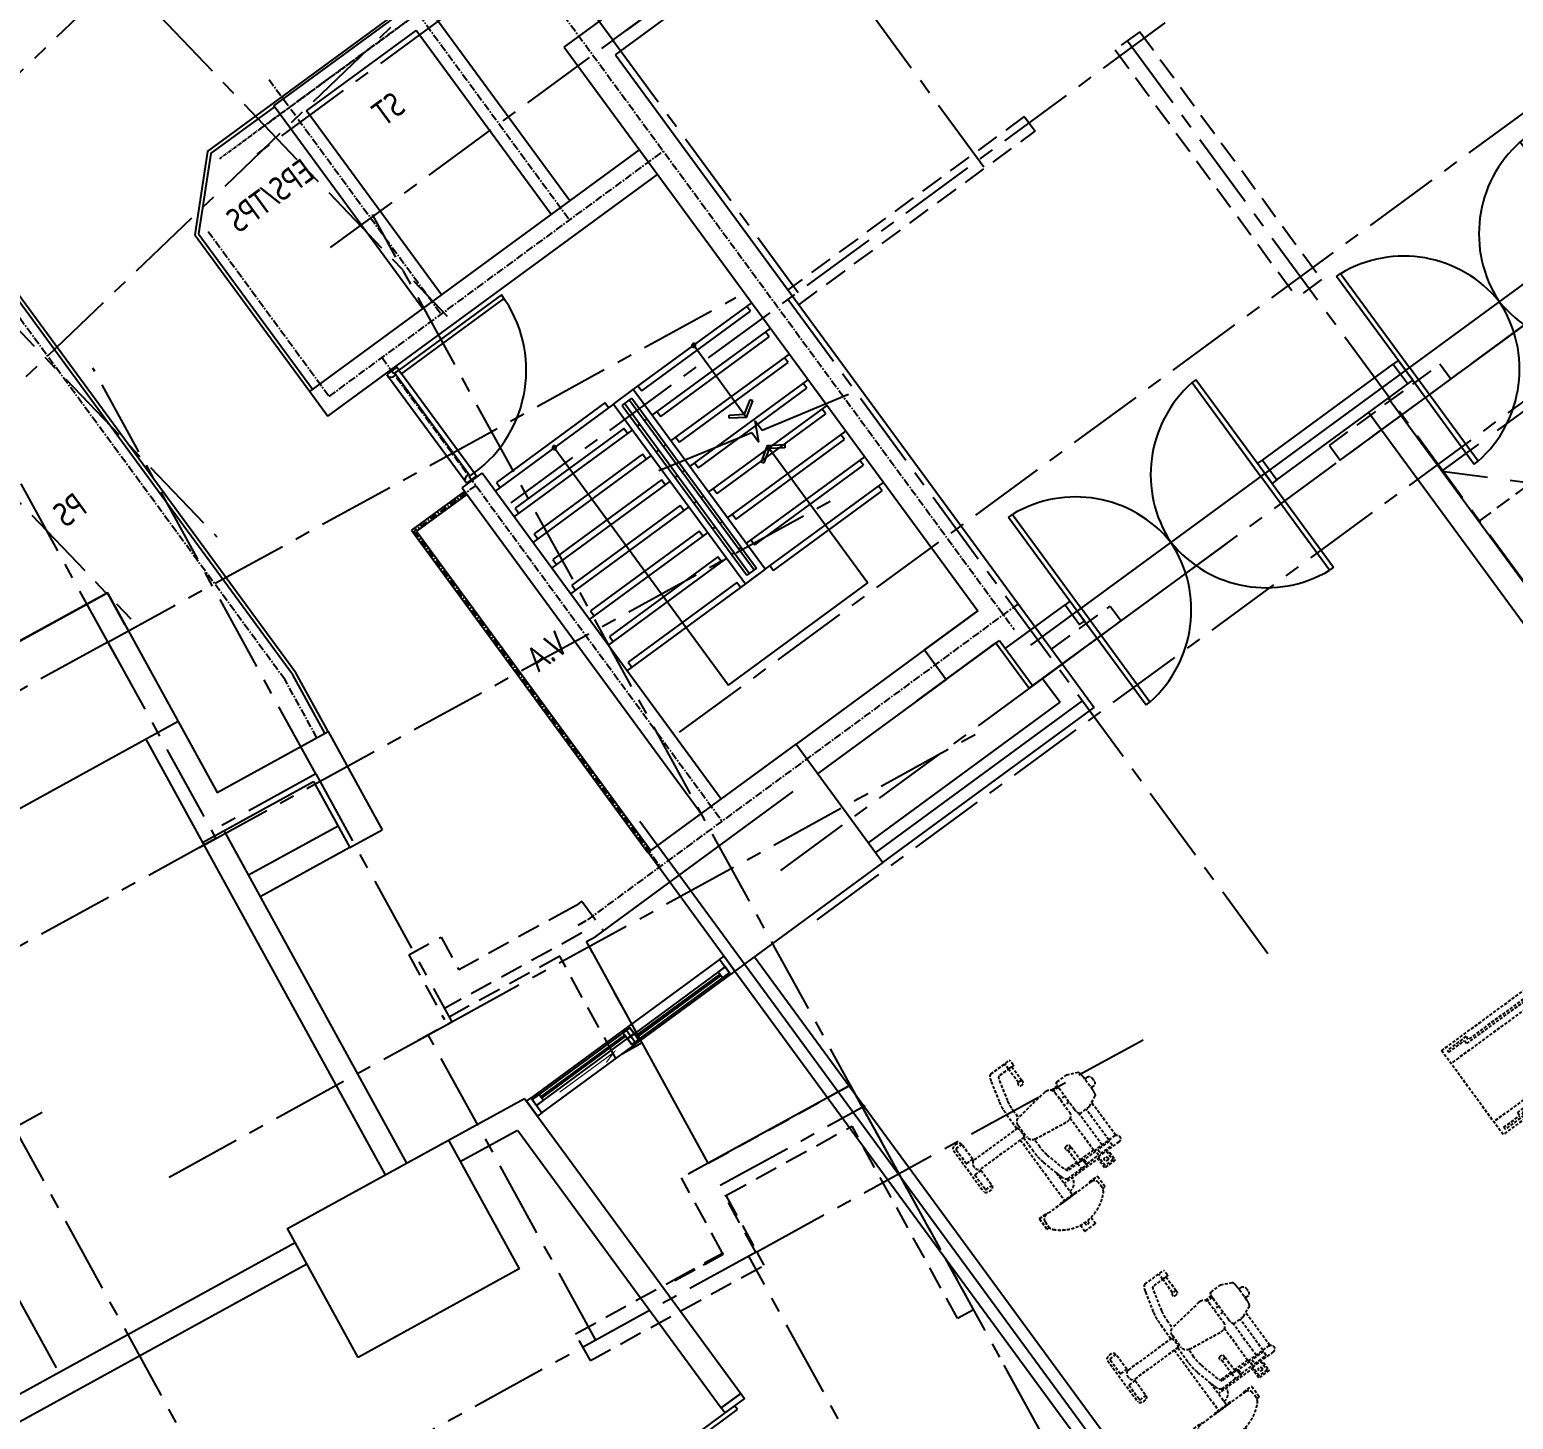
# Model space of a CAD drawing. Header units: millimetres. Extents: x 75184266 to 76346726, y -35077925 to -33679385.
# Drawn here: x 75328959 to 75341077, y -34898157 to -34886807 of the extents above; entities that cross this region are included whole.
import ezdxf
from ezdxf.enums import TextEntityAlignment as Align

# ---------------------------------------------------------------- set-up
doc = ezdxf.new("R2010")
doc.units = ezdxf.units.MM
doc.header["$LTSCALE"] = 50
doc.header["$MEASUREMENT"] = 0
for name, pattern in [('CENTER', [2, 1.25, -0.25, 0.25, -0.25]), ('HIDDEN2', [0.1875, 0.125, -0.0625]), ('XR-지하3층$0$H', [1.3, 0.8, -0.5]), ('XR-지하3층$0$HIDDEN', [0.375, 0.25, -0.125])]:
    doc.linetypes.add(name, pattern=pattern)
for name, color, linetype in [('CEN', 1, 'CENTER'), ('XR-지하3층$0$a-door', 6, 'CONTINUOUS'), ('XR-지하3층$0$b-sor-1$0$wid', 4, 'CONTINUOUS'), ('XR-지하3층$0$CON', 2, 'CONTINUOUS'), ('XR-지하3층$0$WAL', 3, 'CONTINUOUS'), ('XR-지하3층$0$가구', 27, 'XR-지하3층$0$HIDDEN')]:
    doc.layers.add(name, color=color, linetype=linetype)
doc.layers.add('건축', color=8, linetype='CONTINUOUS', plot=False)
doc.styles.add('ANU-TEXT 0', font='', dxfattribs={"width": 0.8})
doc.styles.get('ANU-TEXT 0').set_extended_font_data('Malgun Gothic')

# ---------------------------------------------------------------- blocks, each defined once
blk = doc.blocks.new('XR-지하3층$0$A$C77A365F3')
at = {"layer": 'XR-지하3층$0$a-door'}
for points in [[(0, 0), (45, 0), (45, 150), (0, 150)], [(45, 150), (1955, 150), (1955, 0), (45, 0)], [(965, 75), (1035, 75), (1035, 135), (965, 135)], [(965, 135), (1955, 135), (1955, 75), (965, 75)], [(1885, 75), (1955, 75), (1955, 135), (1885, 135)], [(1955, 0), (2000, 0), (2000, 150), (1955, 150)], [(45, 15), (115, 15), (115, 75), (45, 75)], [(45, 75), (1035, 75), (1035, 15), (45, 15)], [(115, 39), (965, 39), (965, 51), (115, 51)], [(965, 15), (1035, 15), (1035, 75), (965, 75)], [(1035, 99), (1885, 99), (1885, 111), (1035, 111)]]:
    blk.add_lwpolyline(points, close=True, dxfattribs=at)
at = {"layer": 'XR-지하3층$0$b-sor-1$0$wid', "color": 1}
blk.add_line((1000, 0), (1000, 150), dxfattribs=at)
at = {"layer": 'XR-지하3층$0$WAL', "color": 0, "const_width": 10}
blk.add_lwpolyline([(260, 100), (809, 100), (712, 130)], dxfattribs=at)
blk = doc.blocks.new('XR-지하3층$0$DOOR-2000(유리문)')
at = {"layer": 'XR-지하3층$0$a-door'}
for p, q in [((50, 0), (50, 950)), ((50, 950), (90, 950)), ((90, 950), (90, 0)), ((1950, 950), (1910, 950)), ((1910, 950), (1910, 0)), ((1950, 0), (1950, 950)), ((90, 0), (50, 0)), ((50, 0), (50, -950)), ((90, -950), (90, 0)), ((1910, 0), (1950, 0)), ((1910, -950), (1910, 0)), ((1950, 0), (1950, -950)), ((50, -950), (90, -950)), ((1950, -950), (1910, -950))]:
    blk.add_line(p, q, dxfattribs=at)
at = {"layer": 'XR-지하3층$0$a-door', "color": 6}
for points in [[(0, -100), (0, 100), (50, 100), (50, -100)], [(2000, -100), (2000, 100), (1950, 100), (1950, -100)]]:
    blk.add_lwpolyline(points, close=True, dxfattribs=at)
at = {"layer": 'XR-지하3층$0$a-door', "color": 7}
for centre, start, end in [((-2, -49), 2.7862, 84.7498), ((2002, -49), 95.2502, 177.2138), ((-2, 49), 275.2502, 357.2138), ((2002, 49), 182.7862, 264.7498)]:
    blk.add_arc(centre, 1003, start, end, dxfattribs=at)
blk = doc.blocks.new('XR-지하3층$0$A$C3C873A0E')
at = {"layer": 'XR-지하3층$0$가구', "color": 9, "ltscale": 2}
for p, q in [((-907, 110, 0), (-1195, -191, 0)), ((-952, -56, 0), (-960, -64, 0)), ((-638, -373, 0), (-960, -64, 0)), ((-301, -97, 0), (-453, -191, 0)), ((-239, -83, 0), (-104, -212, 0)), ((-1023, -130, 0), (-1032, -139, 0)), ((-701, -439, 0), (-1023, -130, 0)), ((-281, -162, 0), (-433, -255, 0)), ((-141, -251, 0), (-246, -150, 0)), ((-175, -218, 0), (-138, -180, 0)), ((-134, -250, 0), (-104, -219, 0)), ((-545, -268, 0), (-642, -369, 0)), ((-499, -312, 0), (-551, -366, 0)), ((-281, -350, 0), (-289, -343, 0)), ((-728, -413, 0), (-1151, -854, 0)), ((-802, -536, 0), (-705, -435, 0)), ((-614, -376, 0), (-697, -462, 0)), ((-308, -543, 0), (-545, -370, 0)), ((-756, -580, 0), (-704, -526, 0)), ((-700, -532, 0), (-517, -761, 0)), ((-302, -547, 0), (-299, -550, 0)), ((-239, -634, 0), (-283, -592, 0)), ((-1407, -754, 0), (-1337, -680, 0)), ((-1333, -680, 0), (-1278, -732, 0)), ((-962, -787, 0), (-875, -632, 0)), ((-897, -804, 0), (-810, -649, 0)), ((-298, -625, 0), (-434, -768, 0)), ((-406, -805, 0), (-259, -652, 0)), ((-353, -750, 0), (-387, -718, 0)), ((-312, -707, 0), (-345, -675, 0)), ((-249, -643, 0), (-286, -608, 0)), ((-209, -626, 0), (-142, -690, 0)), ((-104, -783, 0), (-141, -692, 0)), ((-1407, -757, 0), (-1392, -772, 0)), ((-1352, -729, 0), (-1385, -763, 0)), ((-1352, -729, 0), (-1385, -763, 0)), ((-962, -1043, 0), (-1292, -728, 0)), ((-962, -1043, 0), (-1292, -728, 0)), ((-1281, -738, 0), (-1278, -735, 0)), ((-942, -751, 0), (-1093, -909, 0)), ((-759, -1073, 0), (-1015, -828, 0)), ((-955, -775, 0), (-960, -770, 0)), ((-802, -940, 0), (-906, -840, 0)), ((-826, -899, 0), (-905, -823, 0)), ((-708, -796, 0), (-715, -789, 0)), ((-481, -783, 0), (-711, -1023, 0)), ((-653, -1078, 0), (-432, -847, 0)), ((-512, -766, 0), (-509, -769, 0)), ((-223, -925, 0), (-132, -830, 0)), ((-973, -850, 0), (-838, -979, 0)), ((-835, -908, 0), (-872, -946, 0)), ((-802, -947, 0), (-832, -979, 0)), ((-704, -1016, 0), (-802, -922, 0)), ((-603, -1125, 0), (-386, -898, 0)), ((-555, -1174, 0), (-326, -934, 0)), ((-362, -920, 0), (-430, -856, 0)), ((-361, -921, 0), (-268, -954, 0)), ((-194, -925, 0), (-193, -925, 0)), ((-152, -925, 0), (-152, -925, 0)), ((-130, -859, 0), (-130, -859, 0)), ((-128, -901, 0), (-128, -901, 0)), ((-1328, -1018, 0), (-1369, -1061, 0)), ((-1369, -1065, 0), (-1295, -1135, 0)), ((-983, -1160, 0), (-912, -1086, 0)), ((-973, -1033, 0), (-970, -1030, 0)), ((-967, -1030, 0), (-912, -1083, 0)), ((-823, -985, 0), (-740, -1064, 0)), ((-711, -1023, 0), (-561, -1166, 0)), ((-1251, -1092, 0), (-1292, -1135, 0)), ((-1002, -1145, 0), (-987, -1160, 0)), ((-994, -1138, 0), (-961, -1103, 0)), ((-994, -1138, 0), (-961, -1103, 0)), ((-603, -1210, 0), (-695, -1121, 0)), ((-561, -1166, 0), (-561, -1166, 0))]:
    blk.add_line(p, q, dxfattribs=at)
at = {"layer": 'XR-지하3층$0$가구', "color": 9, "ltscale": 2, "elevation": 0}
for points in [[(-950, -58), (-846, 51), (-885, 88, 0.414214), (-899, 88), (-992, -10, 0.414214), (-992, -17)], [(-1029, -141), (-1133, -249), (-1172, -212, -0.414214), (-1172, -198), (-1079, -100, -0.414214), (-1072, -100)]]:
    blk.add_lwpolyline(points, format="xyb", close=True, dxfattribs=at)
for points in [[(-151, -241), (-245, -340), (-269, -317), (-175, -218)], [(-1181, -825), (-1185, -830), (-1069, -941), (-1065, -937)], [(-811, -931), (-717, -833), (-741, -809), (-835, -908)], [(-794, -954), (-824, -986), (-832, -979), (-802, -947)], [(-795, -955), (-823, -985), (-740, -1064), (-712, -1035)], [(-695, -1121), (-756, -1186), (-814, -1131), (-752, -1066)], [(-696, -1051), (-724, -1080), (-640, -1160), (-612, -1131)]]:
    blk.add_lwpolyline(points, close=True, dxfattribs=at)
for points in [[(-308, -543), (-305, -545), (-303, -547), (-302, -547)], [(-141, -692), (-141, -692), (-141, -691), (-141, -691), (-142, -691), (-142, -691), (-142, -691), (-142, -691), (-142, -691), (-142, -690)], [(-512, -766), (-513, -766), (-515, -764), (-517, -761)], [(-132, -830), (-130, -828), (-128, -825), (-125, -823), (-123, -820), (-121, -818), (-119, -816), (-118, -813), (-116, -811), (-114, -809), (-113, -806), (-111, -804), (-110, -802), (-109, -800), (-108, -798), (-107, -796), (-106, -794), (-105, -792), (-105, -791), (-104, -789), (-104, -788), (-104, -786), (-104, -785), (-104, -784), (-104, -783)], [(-362, -920), (-362, -920), (-362, -921), (-362, -921), (-362, -921), (-362, -921), (-361, -921), (-361, -921), (-361, -921), (-361, -921)], [(-268, -954), (-267, -954), (-266, -955), (-265, -954), (-263, -954), (-262, -954), (-260, -953), (-259, -953), (-257, -952), (-255, -951), (-253, -950), (-252, -949), (-249, -948), (-247, -946), (-245, -945), (-243, -943), (-241, -941), (-239, -939), (-236, -938), (-234, -936), (-232, -933), (-229, -931), (-227, -929), (-225, -927), (-223, -925)], [(-711, -1138), (-701, -1147), (-756, -1204), (-833, -1131), (-778, -1073), (-768, -1083)]]:
    blk.add_lwpolyline(points, dxfattribs=at)
at = {"layer": 'XR-지하3층$0$가구', "color": 9, "ltscale": 2}
blk.add_circle((-759, -1131, 0), 16.1, dxfattribs=at)
for centre, radius, start, end in [((-974, -114, 0), 51.4, 73.9518, 198.5228), ((-277, -331, 0), 16.6, 61.3001, 226.4111), ((-1321, -759, 0), 42.5, 46.2373, 136.2373), ((-1321, -759, 0), 42.5, 46.2373, 136.2373), ((-1335, -681, 0), 2.42, 46.2373, 136.2373), ((-1406, -755, 0), 2.42, 136.2373, 226.2373), ((-1343, -804, 0), 58.4, 136.2373, 180.0299), ((-1343, -804, 0), 58.4, 136.2373, 180.0299), ((-1049, -804, 0), 352, 180.0299, 272.4447), ((-1049, -804, 0), 352, 180.0299, 272.4447), ((-1280, -734, 0), 2.42, 316.2373, 46.2373), ((-727, -801, 0), 16.6, 46.0635, 211.1745), ((-1015, -828, 0), 79.6, 226.2373, 316.2373), ((-1368, -1063, 0), 2.42, 136.2373, 226.2373), ((-1299, -1065, 0), 16.2, 97.9428, 354.5294), ((-969, -1032, 0), 2.42, 46.2373, 136.2373), ((-992, -1074, 0), 42.5, 316.2373, 46.2373), ((-992, -1074, 0), 42.5, 316.2373, 46.2373), ((-914, -1084, 0), 2.42, 316.2373, 46.2373), ((-1294, -1134, 0), 2.42, 226.2373, 316.2373), ((-1036, -1097, 0), 58.4, 272.4447, 316.2373), ((-1036, -1097, 0), 58.4, 272.4447, 316.2373), ((-985, -1158, 0), 2.42, 226.2373, 316.2373)]:
    blk.add_arc(centre, radius, start, end, dxfattribs=at)
blk.add_ellipse((-875, 84, 0), major_axis=(-29.8, 28.6), ratio=0.573322, start_param=2.967233, end_param=6.422091, dxfattribs=at)
at = {"layer": 'XR-지하3층$0$가구', "color": 9, "ltscale": 2, "extrusion": (0, 0, -1)}
for centre, major_axis, ratio, start_param, end_param in [((-1168, -222, 0), (-29.8, 28.6), 0.573322, 2.967233, 6.422091), ((-670, -406, 0), (31.5, 32.9), 0.169779, 0, 3.141593)]:
    blk.add_ellipse(centre, major_axis=major_axis, ratio=ratio, start_param=start_param, end_param=end_param, dxfattribs=at)
at = {"layer": 'XR-지하3층$0$가구', "color": 9, "ltscale": 2}
for points, knots in [([(-239, -83, 0), (-241, -82, 0), (-246, -78, 0), (-257, -78, 0), (-270, -81, 0), (-285, -88, 0), (-296, -94, 0), (-301, -97, 0)], [0, 0, 0, 0, 8.193391, 18.221487, 31.606996, 48.020728, 67.273176, 67.273176, 67.273176, 67.273176]), ([(-454, -191, 0), (-459, -195, 0), (-471, -203, 0), (-489, -216, 0), (-508, -232, 0), (-526, -249, 0), (-539, -262, 0), (-545, -268, 0)], [0, 0, 0, 0, 19.718035, 42.721722, 67.357894, 93.116835, 119.447062, 119.447062, 119.447062, 119.447062]), ([(-246, -150, 0), (-246, -150, 0), (-249, -149, 0), (-254, -149, 0), (-261, -151, 0), (-271, -155, 0), (-277, -159, 0), (-281, -162, 0)], [0, 0, 0, 0, 2.767933, 7.643302, 15.191063, 25.557577, 38.566074, 38.566074, 38.566074, 38.566074]), ([(-104, -212, 0), (-104, -212, 0), (-104, -213, 0), (-103, -214, 0), (-103, -215, 0), (-103, -216, 0), (-103, -217, 0), (-103, -217, 0), (-103, -218, 0), (-103, -218, 0)], [0, 0, 0, 0, 0.9469, 1.896669, 2.851271, 3.811885, 4.778749, 5.75115, 6.076704, 6.076704, 6.076704, 6.076704]), ([(-614, -376, 0), (-612, -374, 0), (-607, -370, 0), (-599, -365, 0), (-590, -361, 0), (-581, -360, 0), (-571, -360, 0), (-562, -361, 0), (-553, -365, 0), (-547, -368, 0), (-545, -370, 0)], [0, 0, 0, 0, 9.529328, 19.056291, 28.578896, 38.095706, 47.60602, 57.109969, 66.608498, 76.10325, 76.10325, 76.10325, 76.10325]), ([(-433, -255, 0), (-437, -258, 0), (-446, -264, 0), (-459, -274, 0), (-472, -285, 0), (-486, -298, 0), (-495, -307, 0), (-499, -312, 0)], [0, 0, 0, 0, 14.744597, 31.282246, 49.204837, 68.069965, 87.412369, 87.412369, 87.412369, 87.412369]), ([(-245, -340, 0), (-246, -341, 0), (-248, -343, 0), (-251, -345, 0), (-254, -347, 0), (-256, -349, 0), (-257, -351, 0), (-259, -352, 0), (-261, -353, 0), (-262, -353, 0), (-264, -354, 0), (-266, -355, 0), (-268, -355, 0), (-271, -355, 0), (-273, -355, 0), (-276, -354, 0), (-279, -352, 0), (-280, -351, 0), (-281, -350, 0)], [0.398989, 0.398989, 0.398989, 0.398989, 0.552139, 0.707577, 0.830614, 0.929621, 1.012309, 1.085322, 1.153694, 1.220383, 1.290499, 1.371078, 1.458063, 1.549224, 1.65033, 1.764112, 1.874486, 1.993557, 1.993557, 1.993557, 1.993557]), ([(-135, -251, 0), (-135, -251, 0), (-136, -252, 0), (-137, -252, 0), (-138, -252, 0), (-138, -252, 0), (-139, -252, 0), (-140, -251, 0), (-141, -251, 0), (-141, -251, 0)], [0, 0, 0, 0, 0.325556, 1.297587, 2.263745, 3.223629, 4.177795, 5.127705, 6.075514, 6.075514, 6.075514, 6.075514]), ([(-700, -532, 0), (-702, -529, 0), (-706, -524, 0), (-709, -515, 0), (-711, -506, 0), (-712, -497, 0), (-710, -487, 0), (-707, -478, 0), (-703, -470, 0), (-699, -465, 0), (-697, -462, 0)], [0, 0, 0, 0, 9.494597, 18.993149, 28.497202, 38.007653, 47.524579, 57.04723, 66.574127, 76.10325, 76.10325, 76.10325, 76.10325]), ([(-875, -631, 0), (-871, -625, 0), (-864, -613, 0), (-851, -594, 0), (-836, -575, 0), (-819, -556, 0), (-808, -543, 0), (-802, -536, 0)], [0, 0, 0, 0, 19.718035, 42.721722, 67.357894, 93.116835, 119.447062, 119.447062, 119.447062, 119.447062]), ([(-810, -649, 0), (-807, -645, 0), (-802, -636, 0), (-792, -622, 0), (-781, -608, 0), (-769, -594, 0), (-761, -585, 0), (-756, -580, 0)], [0, 0, 0, 0, 14.744597, 31.282246, 49.204837, 68.069965, 87.412369, 87.412369, 87.412369, 87.412369]), ([(-299, -550, 0), (-297, -553, 0), (-293, -557, 0), (-288, -565, 0), (-285, -574, 0), (-283, -583, 0), (-283, -592, 0), (-284, -601, 0), (-287, -610, 0), (-292, -618, 0), (-296, -623, 0), (-298, -625, 0)], [0, 0, 0, 0, 9.218006, 18.438315, 27.66273, 36.892567, 46.128486, 55.370423, 64.617601, 73.868617, 83.121616, 83.121616, 83.121616, 83.121616]), ([(-259, -652, 0), (-256, -650, 0), (-252, -645, 0), (-245, -639, 0), (-238, -634, 0), (-231, -629, 0), (-225, -626, 0), (-220, -624, 0), (-216, -623, 0), (-212, -624, 0), (-210, -625, 0), (-209, -626, 0)], [0, 0, 0, 0, 9.772861, 19.245335, 28.145674, 36.267921, 43.156639, 48.34337, 52.479868, 56.132108, 59.523044, 59.523044, 59.523044, 59.523044]), ([(-973, -850, 0), (-975, -848, 0), (-978, -843, 0), (-979, -832, 0), (-977, -819, 0), (-971, -803, 0), (-965, -793, 0), (-962, -787, 0)], [0, 0, 0, 0, 8.193391, 18.221487, 31.606996, 48.020728, 67.273176, 67.273176, 67.273176, 67.273176]), ([(-906, -840, 0), (-907, -840, 0), (-908, -837, 0), (-908, -832, 0), (-906, -825, 0), (-902, -815, 0), (-899, -808, 0), (-897, -804, 0)], [0, 0, 0, 0, 2.767933, 7.643302, 15.191063, 25.557577, 38.566074, 38.566074, 38.566074, 38.566074]), ([(-717, -832, 0), (-716, -831, 0), (-714, -829, 0), (-712, -826, 0), (-710, -824, 0), (-708, -822, 0), (-707, -820, 0), (-706, -818, 0), (-705, -817, 0), (-704, -815, 0), (-703, -813, 0), (-703, -811, 0), (-703, -809, 0), (-703, -806, 0), (-703, -804, 0), (-704, -801, 0), (-706, -798, 0), (-707, -797, 0), (-708, -796, 0)], [0.398989, 0.398989, 0.398989, 0.398989, 0.552139, 0.707577, 0.830614, 0.929621, 1.012309, 1.085322, 1.153694, 1.220383, 1.290499, 1.371078, 1.458063, 1.549224, 1.65033, 1.764112, 1.874486, 1.993557, 1.993557, 1.993557, 1.993557]), ([(-434, -768, 0), (-436, -770, 0), (-441, -774, 0), (-449, -779, 0), (-458, -782, 0), (-467, -784, 0), (-476, -784, 0), (-485, -783, 0), (-494, -780, 0), (-502, -776, 0), (-507, -771, 0), (-509, -769, 0)], [0, 0, 0, 0, 9.253434, 18.504581, 27.751644, 36.993304, 46.228888, 55.458446, 64.682742, 73.903178, 83.121616, 83.121616, 83.121616, 83.121616]), ([(-430, -856, 0), (-430, -855, 0), (-432, -853, 0), (-433, -849, 0), (-432, -845, 0), (-430, -840, 0), (-427, -834, 0), (-423, -827, 0), (-418, -820, 0), (-412, -813, 0), (-408, -808, 0), (-406, -805, 0)], [0, 0, 0, 0, 3.401846, 7.069581, 11.223672, 16.436156, 23.350116, 31.462014, 40.341654, 49.784841, 59.522696, 59.522696, 59.522696, 59.522696]), ([(-802, -947, 0), (-801, -947, 0), (-801, -946, 0), (-800, -945, 0), (-800, -944, 0), (-800, -943, 0), (-801, -942, 0), (-801, -941, 0), (-802, -941, 0), (-802, -940, 0)], [0, 0, 0, 0, 1.933905, 2.905936, 3.872094, 4.831978, 5.786144, 6.736054, 7.683863, 7.683863, 7.683863, 7.683863]), ([(-194, -925, 0), (-194, -924, 0), (-196, -923, 0), (-198, -920, 0), (-200, -916, 0), (-202, -912, 0), (-202, -908, 0), (-203, -906, 0), (-204, -905, 0)], [0, 0, 0, 0, 2.946566, 7.255184, 11.627139, 16.065209, 20.566612, 23.123657, 23.123657, 23.123657, 23.123657]), ([(-152, -925, 0), (-153, -926, 0), (-155, -928, 0), (-159, -930, 0), (-163, -932, 0), (-167, -933, 0), (-171, -933, 0), (-176, -933, 0), (-180, -933, 0), (-184, -932, 0), (-188, -930, 0), (-191, -928, 0), (-193, -926, 0), (-193, -925, 0)], [0, 0, 0, 0, 4.2308, 8.656932, 13.059515, 17.420863, 21.731748, 26.007066, 30.25929, 34.491036, 38.703622, 42.915471, 45.856479, 45.856479, 45.856479, 45.856479]), ([(-128, -901, 0), (-130, -902, 0), (-133, -906, 0), (-137, -911, 0), (-142, -916, 0), (-147, -920, 0), (-150, -923, 0), (-152, -925, 0)], [0, 0, 0, 0, 6.53826, 13.377788, 20.258603, 27.098282, 33.651735, 33.651735, 33.651735, 33.651735]), ([(-151, -850, 0), (-150, -850, 0), (-148, -851, 0), (-144, -851, 0), (-140, -853, 0), (-136, -854, 0), (-133, -857, 0), (-131, -858, 0), (-130, -859, 0)], [0, 0, 0, 0, 2.605796, 7.118541, 11.568116, 15.951942, 20.272688, 23.116637, 23.116637, 23.116637, 23.116637]), ([(-130, -859, 0), (-129, -860, 0), (-127, -861, 0), (-125, -864, 0), (-123, -868, 0), (-122, -872, 0), (-121, -876, 0), (-121, -881, 0), (-121, -885, 0), (-122, -889, 0), (-124, -893, 0), (-126, -897, 0), (-128, -900, 0), (-128, -901, 0)], [0, 0, 0, 0, 2.938442, 7.148393, 11.358238, 15.586444, 19.835915, 24.110362, 28.421519, 32.781627, 37.182397, 41.607233, 45.854382, 45.854382, 45.854382, 45.854382]), ([(-838, -979, 0), (-838, -979, 0), (-838, -979, 0), (-837, -980, 0), (-836, -980, 0), (-835, -980, 0), (-834, -980, 0), (-833, -980, 0), (-832, -979, 0), (-832, -979, 0)], [0, 0, 0, 0, 0.9469, 1.896669, 2.851271, 3.811885, 4.778749, 5.75115, 7.696901, 7.696901, 7.696901, 7.696901]), ([(-561, -1166, 0), (-560, -1167, 0), (-558, -1169, 0), (-556, -1172, 0), (-554, -1176, 0), (-553, -1180, 0), (-552, -1184, 0), (-552, -1189, 0), (-553, -1193, 0), (-554, -1197, 0), (-555, -1201, 0), (-558, -1205, 0), (-560, -1208, 0), (-564, -1211, 0), (-567, -1214, 0), (-571, -1216, 0), (-575, -1217, 0), (-580, -1218, 0), (-584, -1218, 0), (-588, -1217, 0), (-592, -1216, 0), (-596, -1214, 0), (-600, -1212, 0), (-602, -1210, 0), (-603, -1210, 0)], [0, 0, 0, 0, 3.961271, 8.141713, 12.337526, 16.565868, 20.833626, 25.160403, 29.53252, 33.920833, 38.285146, 42.622364, 46.946904, 51.271573, 55.608426, 59.972087, 64.359159, 68.730149, 73.055747, 77.3226, 81.550367, 85.746394, 89.92788, 93.909171, 93.909171, 93.909171, 93.909171])]:
    blk.add_open_spline(points, degree=3, knots=knots, dxfattribs=at)
for points in [[(-875, -632, 0), (-875, -631, 0), (-875, -631, 0), (-875, -631, 0)], [(-193, -925, 0), (-193, -925, 0), (-193, -925, 0), (-193, -925, 0)]]:
    blk.add_open_spline(points, degree=3, dxfattribs=at)
blk = doc.blocks.new('XR-지하3층$0$A$C011C61B5')
at = {"layer": 'XR-지하3층$0$가구', "color": 9, "ltscale": 2}
for p, q in [((70, 850, 0), (70, 520, 0)), ((150, 850, 0), (150, 0, 0)), ((525, 720, 0), (525, 850, 0)), ((600, 850, 0), (600, 0, 0)), ((0, 820, 0), (500, 820, 0)), ((350, 820, 0), (350, 30, 0)), ((350, 750, 0), (410, 750, 0)), ((500, 720, 0), (500, 820, 0)), ((410, 720, 0), (410, 130, 0)), ((500, 720, 0), (500, 130, 0)), ((525, 720, 0), (525, 130, 0)), ((50, 520, 0), (150, 520, 0)), ((100, 520, 0), (100, 330, 0)), ((50, 330, 0), (150, 330, 0)), ((500, 130, 0), (500, 30, 0)), ((525, 130, 0), (525, 0, 0)), ((0, 30, 0), (500, 30, 0))]:
    blk.add_line(p, q, dxfattribs=at)
at = {"layer": 'XR-지하3층$0$가구', "color": 9, "ltscale": 2, "elevation": 0}
for points in [[(1800, 850), (0, 850), (0, 750), (50, 750), (50, 520), (0, 520), (0, 330), (50, 330), (50, 100), (0, 100), (0, 0), (1800, 0)], [(233, 700), (233, 669), (205, 669), (205, 700)], [(233, 646), (233, 615), (205, 615), (205, 646)], [(284, 700), (284, 669), (255, 669), (255, 700)], [(284, 646), (284, 615), (255, 615), (255, 646)], [(233, 562), (233, 593), (205, 593), (205, 562)], [(233, 508), (233, 539), (205, 539), (205, 508)], [(233, 455), (233, 486), (205, 486), (205, 455)], [(284, 562), (284, 593), (255, 593), (255, 562)], [(284, 508), (284, 539), (255, 539), (255, 508)], [(284, 455), (284, 486), (255, 486), (255, 455)], [(284, 132), (205, 132), (205, 385), (284, 385)], [(264, 152), (225, 152), (225, 365), (264, 365)]]:
    blk.add_lwpolyline(points, close=True, dxfattribs=at)
for points in [[(50, 750), (410, 750), (410, 720), (1800, 720)], [(600, 795), (1570, 795), (1570, 825), (1760, 825), (1760, 805), (1600, 805), (1600, 775), (600, 775)], [(50, 100), (410, 100), (410, 130), (1800, 130)], [(600, 55), (1570, 55), (1570, 25), (1760, 25), (1760, 45), (1600, 45), (1600, 75), (600, 75)]]:
    blk.add_lwpolyline(points, dxfattribs=at)
blk = doc.blocks.new('XR-지하3층$0$A$C5E3F3FAC')
at = {"layer": 'XR-지하3층$0$a-door'}
for p, q in [((90, 950), (50, 950)), ((50, 950), (50, 0)), ((90, 0), (90, 950)), ((1910, 950), (1950, 950)), ((1910, 0), (1910, 950)), ((1950, 950), (1950, 0)), ((50, 0), (90, 0)), ((1950, 0), (1910, 0))]:
    blk.add_line(p, q, dxfattribs=at)
at = {"layer": 'XR-지하3층$0$a-door', "color": 6}
for points in [[(0, 850), (0, 1050), (50, 1050), (50, 850)], [(2000, 850), (2000, 1050), (1950, 1050), (1950, 850)]]:
    blk.add_lwpolyline(points, close=True, dxfattribs=at)
at = {"layer": 'XR-지하3층$0$a-door', "color": 7}
for centre, start, end in [((-2, 999), 275.2502, 357.2138), ((2002, 999), 182.7862, 264.7498)]:
    blk.add_arc(centre, 1003, start, end, dxfattribs=at)
blk = doc.blocks.new('XR-지하3층$0$기둥 0620')
at = {"layer": 'XR-지하3층$0$CON', "ltscale": 0.5}
blk.add_lwpolyline([(-600, 0), (600, 0), (600, 1500), (-600, 1500)], close=True, dxfattribs=at)

msp = doc.modelspace()

# ---------------------------------------------------------------- linework, layer by layer
at = {"layer": 'CEN', "ltscale": 10}
for p, q in [((75334746.2, -34884939.3, 0), (75330806.7, -34887829.5, 0)), ((75335142.6, -34885851.6, 0), (75331380.5, -34888611.6, 0)), ((75333723.5, -34886892.7, 0), (75335199, -34885810.2, 0)), ((75333723.5, -34886892.7, 0), (75335234.9, -34888952.7, 0)), ((75335154.3, -34889011.9, 0), (75339072.7, -34894353.1, 0)), ((75329598.6, -34891809.6, 0), (75327358.9, -34893039.2, 0)), ((75329598.6, -34891809.6, 0), (75330479.3, -34893413.8, 0)), ((75331295.9, -34892885.7, 0), (75330445.6, -34893352.5, 0)), ((75331295.9, -34892885.7, 0), (75332407.5, -34894910.6, 0)), ((75330097.7, -34896178.6, 0), (75332407.5, -34894910.6, 0)), ((75329061.5, -34895652.3, 0), (75323114.3, -34898917.1, 0)), ((75335922.9, -34898810.2, 0), (75334832.9, -34896824.7, 0))]:
    msp.add_line(p, q, dxfattribs=at)
at = {"layer": 'CEN'}
for p, q in [((75332729, -34885883.6, 0), (75337000.9, -34891706.5, 0)), ((75331405.7, -34889802.4, 0), (75334135, -34887800.1, 0)), ((75331045.2, -34892117.3, 0), (75328529.3, -34888687.9, 0)), ((75331837.1, -34889485.9, 0), (75334614.3, -34893271.4, 0)), ((75332603.1, -34890530, 0), (75332099.2, -34890899.7, 0)), ((75332099.2, -34890899.7, 0), (75334110.3, -34893641.1, 0)), ((75337033.1, -34891496.8, 0), (75333502.4, -34894087.1, 0)), ((75331304.7, -34892590, 0), (75331045.2, -34892117.3, 0))]:
    msp.add_line(p, q, dxfattribs=at)
at = {"layer": 'CEN', "ltscale": 10, "elevation": 0}
for points in [[(75317567.8, -34873694.2), (75332368.2, -34889146.8)], [(75333723.5, -34886892.7), (75330307.8, -34882236.8)], [(75327014.3, -34888942.2), (75331347, -34884792.4)], [(75332891.8, -34890671.7), (75340298.4, -34885238)], [(75335199, -34885810.2), (75336757.7, -34887934.7)], [(75328388.5, -34890160.1), (75332612.8, -34886114)], [(75337925.7, -34886898), (75341882.6, -34892291.6)], [(75334267.1, -34892546.3), (75341673.7, -34887112.6)], [(75335095.2, -34893675.1), (75342735.5, -34888069.9)], [(75327871.6, -34888218.1), (75330486.9, -34890948.6)], [(75342056.6, -34907074.3), (75331759.9, -34888317.7)], [(75335391, -34894078.3), (75342910.4, -34888561.8)], [(75329598.6, -34891809.6), (75334726.2, -34888994.8)], [(75331295.9, -34892885.7), (75329476.4, -34889571.2)], [(75328284.7, -34890051.7), (75329786.4, -34891619.6)], [(75329670.8, -34891941.1), (75328626.1, -34890038)], [(75330347.8, -34893486), (75335606.9, -34890599)], [(75326364.5, -34891279.6), (75330520.3, -34898849.9)], [(75332407.5, -34894910.6), (75336684.8, -34892562.6)], [(75330479.3, -34893413.8), (75327954.8, -34894799.7)], [(75333583.7, -34897510.4), (75332214.7, -34895016.5)], [(75334898.6, -34896788.6), (75338053.9, -34895056.5)], [(75334600.3, -34896245.1), (75335783.7, -34895595.4)], [(75334898.6, -34896788.6), (75331467.9, -34898671.9)]]:
    msp.add_lwpolyline(points, dxfattribs=at)
at = {"layer": 'CEN', "color": 1, "ltscale": 0.5, "elevation": 0}
msp.add_lwpolyline([(75334274.5, -34885099.4), (75330508.5, -34887862.2)], dxfattribs=at)
at = {"layer": 'CEN', "elevation": 0}
for points in [[(75330839.7, -34887619.3), (75334274.5, -34885099.4)], [(75331963, -34886445.5), (75333369, -34888362)], [(75330914.8, -34887214.5), (75332320.8, -34889131)], [(75330417.4, -34888455.3), (75331405.7, -34889802.4)]]:
    msp.add_lwpolyline(points, dxfattribs=at)
at = {"layer": '건축', "linetype": 'XR-지하3층$0$HIDDEN', "ltscale": 30}
for q in [(75353398.2, -34880953.7), (75362446.4, -34893295.3)]:
    msp.add_line((75340494.1, -34890414.3, 0), q, dxfattribs=at)
at = {"layer": '건축', "linetype": 'XR-지하3층$0$HIDDEN', "ltscale": 10}
msp.add_line((75340794.3, -34890823.6, 0), (75353698.9, -34881363.6, 0), dxfattribs=at)
at = {"layer": '건축', "ltscale": 100}
for p, q in [((75337135.3, -34891834.9, 0), (75350925.3, -34881724.7, 0)), ((75335869.7, -34893528.5, 0), (75337558.7, -34892289.4, 0))]:
    msp.add_line(p, q, dxfattribs=at)
at = {"layer": '건축'}
for p, q in [((75330411.4, -34887803.3, 0), (75332386.1, -34886354.5, 0)), ((75330954.7, -34887429.5, 0), (75332398, -34886370.6, 0)), ((75333371.7, -34888205, 0), (75332268.5, -34886701.3, 0)), ((75331220.3, -34887470.3, 0), (75332115.3, -34886813.7, 0)), ((75333218.5, -34888317.4, 0), (75332115.3, -34886813.7, 0)), ((75333324.9, -34886949.5, 0), (75336702.5, -34891553.4, 0)), ((75333744.3, -34887013.9, 0), (75337394, -34891988.7, 0)), ((75330439.1, -34887820.1, 0), (75330960.6, -34887437.5, 0)), ((75332170.3, -34889086.4, 0), (75330954.7, -34887429.5, 0)), ((75332323.5, -34888974, 0), (75331220.3, -34887470.3, 0)), ((75330411.4, -34887803.3, 0), (75330307, -34888482.3, 0)), ((75330439.1, -34887820.1, 0), (75330338.6, -34888474.6, 0)), ((75331247.1, -34889763.7, 0), (75333940.1, -34887788, 0)), ((75331395, -34889965.3, 0), (75334088, -34887989.6, 0)), ((75330307, -34888482.3, 0), (75331247.1, -34889763.7, 0)), ((75330338.6, -34888474.6, 0), (75331271.3, -34889745.9, 0)), ((75331108.6, -34892076.9, 0), (75328586.8, -34888639.5, 0)), ((75331133.9, -34892060.7, 0), (75328609.8, -34888620.2, 0)), ((75333889.4, -34889747.6, 0), (75334857, -34889037.7, 0)), ((75333959.3, -34889758.3, 0), (75334846.2, -34889107.6, 0)), ((75334846.2, -34889107.6, 0), (75334816.6, -34889067.3, 0)), ((75334043.2, -34889957.2, 0), (75335010.8, -34889247.4, 0)), ((75335000, -34889317.3, 0), (75334970.4, -34889277, 0)), ((75334113.1, -34889967.9, 0), (75335000, -34889317.3, 0)), ((75334383.3, -34889385.3, 0), (75334815.1, -34889973.8, 0)), ((75334197, -34890166.8, 0), (75335164.6, -34889457, 0)), ((75334266.9, -34890177.6, 0), (75335153.8, -34889526.9, 0)), ((75335153.8, -34889526.9, 0), (75335124.2, -34889486.6, 0)), ((75332512.5, -34890491.1, 0), (75331891.4, -34889644.5, 0)), ((75332547.4, -34890440.6, 0), (75331950, -34889626.3, 0)), ((75331975, -34889589.4, 0), (75331995.7, -34889617.6, 0)), ((75332590.2, -34890427.9, 0), (75331995.7, -34889617.6, 0)), ((75331247.1, -34889763.7, 0), (75331395, -34889965.3, 0)), ((75333728.2, -34889865.9, 0), (75333889.4, -34889747.6, 0)), ((75334966, -34891215, 0), (75333889.4, -34889747.6, 0)), ((75333929.7, -34889718, 0), (75333959.3, -34889758.3, 0)), ((75334350.8, -34890376.5, 0), (75335318.3, -34889666.6, 0)), ((75334420.7, -34890387.2, 0), (75335307.6, -34889736.5, 0)), ((75335307.6, -34889736.5, 0), (75335278, -34889696.2, 0)), ((75333728.2, -34889865.9, 0), (75332760.6, -34890575.7, 0)), ((75333658.3, -34889855.1, 0), (75332771.3, -34890505.8, 0)), ((75333687.8, -34889895.4, 0), (75333658.3, -34889855.1, 0)), ((75333728.2, -34889865.9, 0), (75334804.7, -34891333.3, 0)), ((75333798, -34889876.6, 0), (75333878.7, -34889817.5, 0)), ((75333798, -34889876.6, 0), (75334815.5, -34891263.4, 0)), ((75334835.6, -34891248.6, 0), (75333818.2, -34889861.8, 0)), ((75333858.5, -34889832.2, 0), (75334875.9, -34891219.1, 0)), ((75333878.7, -34889817.5, 0), (75334896.1, -34891204.3, 0)), ((75334504.6, -34890586.1, 0), (75335472.1, -34889876.3, 0)), ((75334840.2, -34889831.9, 0), (75334795.8, -34889947.6, 0)), ((75334815.1, -34889973.8, 0), (75334864.8, -34889839.1, 0)), ((75334864.8, -34889839.1, 0), (75334840.2, -34889831.9, 0)), ((75334941.5, -34890079.2, 0), (75335647.2, -34889785.2, 0)), ((75333982.7, -34890001.6, 0), (75334002.9, -34889986.8, 0)), ((75334083.5, -34889927.6, 0), (75334113.1, -34889967.9, 0)), ((75334574.5, -34890596.8, 0), (75335461.4, -34889946.2, 0)), ((75334671.6, -34889980.8, 0), (75334672.1, -34889955.2, 0)), ((75334815.1, -34889973.8, 0), (75334671.6, -34889980.8, 0)), ((75334672.1, -34889955.2, 0), (75334795.8, -34889947.6, 0)), ((75334913.9, -34890175.6, 0), (75334884.8, -34890001.9, 0)), ((75334884.8, -34890001.9, 0), (75334941.5, -34890079.2, 0)), ((75335461.4, -34889946.2, 0), (75335431.8, -34889905.9, 0)), ((75333882, -34890075.5, 0), (75332914.4, -34890785.3, 0)), ((75333812.1, -34890064.8, 0), (75332925.1, -34890715.4, 0)), ((75333841.6, -34890105.1, 0), (75333812.1, -34890064.8, 0)), ((75333942.4, -34890031.1, 0), (75333922.3, -34890045.9, 0)), ((75334096.8, -34890407.9, 0), (75334857.2, -34890098.3, 0)), ((75334658.4, -34890795.7, 0), (75335625.9, -34890085.9, 0)), ((75334857.2, -34890098.3, 0), (75334913.9, -34890175.6, 0)), ((75335615.2, -34890155.8, 0), (75335585.6, -34890115.5, 0)), ((75333244.4, -34890220.8, 0), (75334667, -34892159.9, 0)), ((75334096.2, -34890240.8, 0), (75334076.1, -34890255.6, 0)), ((75334136.5, -34890211.2, 0), (75334156.7, -34890196.4, 0)), ((75334237.3, -34890137.3, 0), (75334266.9, -34890177.6, 0)), ((75334728.3, -34890806.5, 0), (75335615.2, -34890155.8, 0)), ((75334983.1, -34890202.9, 0), (75334933.4, -34890337.7, 0)), ((75334958, -34890344.8, 0), (75335002.4, -34890229.2, 0)), ((75334983.1, -34890202.9, 0), (75335126.6, -34890196, 0)), ((75334983.1, -34890202.9, 0), (75335805.9, -34891324.4, 0)), ((75335126, -34890221.5, 0), (75335002.4, -34890229.2, 0)), ((75335126.6, -34890196, 0), (75335126, -34890221.5, 0)), ((75334035.7, -34890285.1, 0), (75333068.2, -34890995, 0)), ((75333965.9, -34890274.4, 0), (75333078.9, -34890925.1, 0)), ((75333995.4, -34890314.7, 0), (75333965.9, -34890274.4, 0)), ((75334391.1, -34890346.9, 0), (75334420.7, -34890387.2, 0)), ((75334812.2, -34891005.4, 0), (75335779.7, -34890295.6, 0)), ((75334882.1, -34891016.1, 0), (75335769, -34890365.4, 0)), ((75334933.4, -34890337.7, 0), (75334958, -34890344.8, 0)), ((75335769, -34890365.4, 0), (75335739.4, -34890325.1, 0)), ((75332492.9, -34890548.9, 0), (75332654.1, -34890430.6, 0)), ((75334606.2, -34893091.3, 0), (75332654.1, -34890430.6, 0)), ((75334606.2, -34893091.3, 0), (75332654.1, -34890430.6, 0)), ((75334189.5, -34890494.8, 0), (75333222, -34891204.6, 0)), ((75334119.7, -34890484, 0), (75333232.7, -34891134.7, 0)), ((75334149.2, -34890524.4, 0), (75334119.7, -34890484, 0)), ((75334250, -34890450.4, 0), (75334229.9, -34890465.2, 0)), ((75334290.3, -34890420.8, 0), (75334310.5, -34890406, 0)), ((75332513.6, -34890577.1, 0), (75332078.2, -34890896.5, 0)), ((75332531.3, -34890601.3, 0), (75332120.1, -34890903, 0)), ((75332492.9, -34890548.9, 0), (75334444.9, -34893209.6, 0)), ((75332771.3, -34890505.8, 0), (75332800.9, -34890546.1, 0)), ((75334444.1, -34890630.5, 0), (75334464.3, -34890615.7, 0)), ((75334544.9, -34890556.5, 0), (75334574.5, -34890596.8, 0)), ((75334966, -34891215, 0), (75335933.5, -34890505.2, 0)), ((75335035.9, -34891225.8, 0), (75335922.8, -34890575.1, 0)), ((75335922.8, -34890575.1, 0), (75335893.2, -34890534.8, 0)), ((75332925.1, -34890715.4, 0), (75332954.7, -34890755.8, 0)), ((75334343.3, -34890704.4, 0), (75333375.8, -34891414.2, 0)), ((75334273.4, -34890693.7, 0), (75333386.5, -34891344.3, 0)), ((75334303, -34890734, 0), (75334273.4, -34890693.7, 0)), ((75334403.8, -34890660, 0), (75334383.7, -34890674.8, 0)), ((75334597.9, -34890840.1, 0), (75334618.1, -34890825.3, 0)), ((75334698.7, -34890766.2, 0), (75334728.3, -34890806.5, 0)), ((75332078.2, -34890896.5, 0), (75334009.5, -34893529, 0)), ((75332120.1, -34890903, 0), (75334033.7, -34893511.3, 0)), ((75333078.9, -34890925.1, 0), (75333108.5, -34890965.4, 0)), ((75334497.1, -34890914, 0), (75333529.6, -34891623.9, 0)), ((75334427.2, -34890903.3, 0), (75333540.3, -34891554, 0)), ((75334456.8, -34890943.6, 0), (75334427.2, -34890903.3, 0)), ((75334557.6, -34890869.7, 0), (75334537.5, -34890884.5, 0)), ((75334852.5, -34890975.8, 0), (75334882.1, -34891016.1, 0)), ((75334711.4, -34891079.3, 0), (75334691.2, -34891094.1, 0)), ((75334751.7, -34891049.7, 0), (75334771.9, -34891035, 0)), ((75333232.7, -34891134.7, 0), (75333262.3, -34891175, 0)), ((75334650.9, -34891123.7, 0), (75333683.4, -34891833.5, 0)), ((75334581, -34891112.9, 0), (75333694.1, -34891763.6, 0)), ((75334610.6, -34891153.3, 0), (75334581, -34891112.9, 0)), ((75334966, -34891215, 0), (75334804.7, -34891333.3, 0)), ((75334896.1, -34891204.3, 0), (75334815.5, -34891263.4, 0)), ((75335006.3, -34891185.4, 0), (75335035.9, -34891225.8, 0)), ((75333386.5, -34891344.3, 0), (75333416.1, -34891384.7, 0)), ((75334804.7, -34891333.3, 0), (75333837.2, -34892043.1, 0)), ((75334734.8, -34891322.6, 0), (75333847.9, -34891973.3, 0)), ((75334667, -34892159.9, 0), (75335805.9, -34891324.4, 0)), ((75334764.4, -34891362.9, 0), (75334734.8, -34891322.6, 0)), ((75334925.7, -34891244.6, 0), (75334845, -34891303.7, 0)), ((75329594.4, -34891407, 0), (75326020.7, -34893368.8, 0)), ((75333540.3, -34891554, 0), (75333569.9, -34891594.3, 0)), ((75336702.5, -34891553.4, 0), (75336267.1, -34891872.8, 0)), ((75336267.1, -34891872.8, 0), (75336702.5, -34891553.4, 0)), ((75333694.1, -34891763.6, 0), (75333723.7, -34891803.9, 0)), ((75336444.6, -34892114.7, 0), (75336880, -34891795.2, 0)), ((75336880, -34891795.2, 0), (75337152.1, -34892166.1, 0)), ((75336267.1, -34891872.8, 0), (75336444.6, -34892114.7, 0)), ((75331396.7, -34892539.4, 0), (75331133.9, -34892060.7, 0)), ((75333847.9, -34891973.3, 0), (75333877.5, -34892013.6, 0)), ((75337152.1, -34892166.1, 0), (75337394, -34891988.7, 0)), ((75331370.4, -34892553.9, 0), (75331108.6, -34892076.9, 0)), ((75331396.7, -34892539.4, 0), (75331838, -34893343.2, 0)), ((75331278.1, -34892946.8, 0), (75331575, -34893487.5, 0)), ((75326728.6, -34893280.2, 0), (75329175.4, -34897737.7, 0))]:
    msp.add_line(p, q, dxfattribs=at)
at = {"layer": '건축', "linetype": 'HIDDEN2', "ltscale": 30}
for p, q in [((75338026.5, -34886824.1, 0), (75339511.2, -34888847.9, 0)), ((75337824.9, -34886972, 0), (75339309.7, -34888995.7, 0)), ((75337083.1, -34887516.2, 0), (75337171.9, -34887637.1, 0)), ((75335240.8, -34889053.8, 0), (75337171.9, -34887637.1, 0)), ((75339574.9, -34890202.6, 0), (75340478, -34889540.1, 0)), ((75340566.7, -34889661, 0), (75340478, -34889540.1, 0)), ((75339663.7, -34890323.5, 0), (75340566.7, -34889661, 0)), ((75339574.9, -34890202.6, 0), (75339663.7, -34890323.5, 0)), ((75337305.2, -34891867.7, 0), (75337785, -34891515.8, 0)), ((75337785, -34891515.8, 0), (75337873.7, -34891636.7, 0)), ((75337394, -34891988.7, 0), (75337873.7, -34891636.7, 0)), ((75333363.5, -34893992.2, 0), (75332465, -34894485.5, 0)), ((75333421.6, -34893960.4, 0), (75333363.5, -34893992.2, 0)), ((75333469.3, -34893925.4, 0), (75333421.6, -34893960.4, 0)), ((75333469.3, -34893925.4, 0), (75333646.8, -34894167.3, 0)), ((75333469.3, -34893925.4, 0.1), (75333646.8, -34894167.3, 0.1)), ((75333502.4, -34894087.1, 0), (75333435.7, -34894123.7, 0)), ((75332319.2, -34894219.8, 0), (75332465, -34894485.5, 0)), ((75333469.4, -34894185.1, 0), (75332347.4, -34894801, 0)), ((75333507.9, -34894255.2, 0), (75333583.2, -34894213.9, 0)), ((75333583.2, -34894213.9, 0), (75333646.8, -34894167.3, 0)), ((75332056.2, -34894364.1, 0), (75332346.4, -34894892.8, 0)), ((75333288.8, -34894375.5, 0), (75332346.4, -34894892.8, 0)), ((75333743.5, -34895203.9, 0), (75333288.8, -34894375.5, 0)), ((75333962.7, -34895083.6, 0), (75333743.5, -34895203.9, 0)), ((75336668.9, -34897259.9, 0), (75335663.1, -34895427.8, 0)), ((75334501.6, -34896065.4, 0), (75334501.6, -34896065.4, 0)), ((75334501.6, -34896065.4, 0), (75334501.6, -34896065.4, 0)), ((75334619.3, -34896799.3, 0), (75334282.5, -34896185.7, 0)), ((75336537.4, -34897332, 0), (75336668.9, -34897259.9, 0)), ((75336537.4, -34897332, 0), (75336668.9, -34897259.9, 0))]:
    msp.add_line(p, q, dxfattribs=at)
at = {"layer": '건축', "ltscale": 10}
for p, q in [((75332813.5, -34888974.2, 0), (75331975, -34889589.4, 0)), ((75331995.7, -34889617.6, 0), (75332833.7, -34889002.7, 0)), ((75331957.2, -34889565.2, 0), (75331876.6, -34889624.3, 0)), ((75331876.6, -34889624.3, 0), (75331891.4, -34889644.5, 0)), ((75331891.4, -34889644.5, 0), (75331927.4, -34889642.9, 0)), ((75331927.4, -34889642.9, 0), (75331950, -34889626.3, 0)), ((75331941.1, -34889614.2, 0), (75331975, -34889589.4, 0)), ((75331950, -34889626.3, 0), (75331941.1, -34889614.2, 0)), ((75331975, -34889589.4, 0), (75331957.2, -34889565.2, 0)), ((75332512.5, -34890491.1, 0), (75332524.8, -34890457.2, 0)), ((75332527.3, -34890511.2, 0), (75332512.5, -34890491.1, 0)), ((75332524.8, -34890457.2, 0), (75332547.4, -34890440.6, 0)), ((75332607.9, -34890452.1, 0), (75332527.3, -34890511.2, 0)), ((75332547.4, -34890440.6, 0), (75332556.3, -34890452.7, 0)), ((75332556.3, -34890452.7, 0), (75332590.2, -34890427.9, 0)), ((75332590.2, -34890427.9, 0), (75332607.9, -34890452.1, 0))]:
    msp.add_line(p, q, dxfattribs=at)
at = {"layer": '건축', "ltscale": 0.5}
for p, q in [((75339028.2, -34890322.4, 0), (75340096.6, -34889538.5, 0)), ((75340096.6, -34889538.5, 0), (75340214.9, -34889699.8, 0)), ((75339146.5, -34890483.6, 0), (75340214.9, -34889699.8, 0)), ((75349546.2, -34902753, 0), (75340055.6, -34889816.6, 0)), ((75349503.2, -34903032.6, 0), (75339894.3, -34889934.9, 0)), ((75339028.2, -34890322.4, 0), (75339146.5, -34890483.6, 0)), ((75329737, -34891666.9, 0), (75329594.4, -34891407, 0)), ((75336935.8, -34891857.4, 0), (75337415.6, -34891505.4, 0)), ((75337415.6, -34891505.4, 0), (75337533.9, -34891666.7, 0)), ((75336267.1, -34891872.8, 0), (75335219, -34892641.9, 0)), ((75337394, -34891988.7, 0), (75337654.2, -34892343.4, 0)), ((75336444.6, -34892114.7, 0), (75335396.5, -34892883.7, 0)), ((75337232.7, -34892107, 0), (75337374.6, -34892300.4, 0)), ((75330075.6, -34892283.6, 0), (75330075.7, -34892283.6, 0)), ((75335810.5, -34893447.9, 0), (75337374.6, -34892300.4, 0)), ((75335928.8, -34893609.1, 0), (75337654.2, -34892343.4, 0)), ((75330171.8, -34892458.9, 0), (75330172, -34892458.9, 0)), ((75331396.7, -34892539.4, 0), (75331396.7, -34892539.4, 0)), ((75334009.6, -34893529.1, 0), (75335218.9, -34892641.7, 0)), ((75335218.9, -34892641.7, 0), (75335928.8, -34893609.1, 0)), ((75330546.1, -34893348.6, 0), (75332037.4, -34896065.2, 0)), ((75331478.7, -34893312.2, 0), (75330746.8, -34893714, 0)), ((75330370.8, -34893444.8, 0), (75331862.1, -34896161.4, 0)), ((75331575, -34893487.5, 0), (75330843, -34893889.4, 0)), ((75334719.5, -34894496.6, 0), (75334009.6, -34893529.1, 0)), ((75335928.8, -34893609.1, 0), (75334719.5, -34894496.6, 0)), ((75334880.3, -34894378.6, 0), (75349143.8, -34913833.6, 0)), ((75332379.2, -34895877.6, 0), (75333001.1, -34895536.2, 0)), ((75332475.4, -34896052.9, 0), (75332943.5, -34895795.9, 0)), ((75327831, -34898522.7, 0), (75331126.9, -34896713.4, 0)), ((75327927.2, -34898698.1, 0), (75331223.1, -34896888.7, 0)), ((75334768.2, -34897946.5, 0), (75334606.9, -34898064.7, 0))]:
    msp.add_line(p, q, dxfattribs=at)
at = {"layer": '건축', "linetype": 'XR-지하3층$0$H', "ltscale": 50, "elevation": 0}
msp.add_lwpolyline([(75340275.2, -34906322.8), (75338393.6, -34902895.3), (75338393.6, -34902895.3), (75339445.5, -34902317.8), (75335663.1, -34895427.8), (75334501.6, -34896065.4), (75333507.9, -34894255.2), (75333583.2, -34894213.9), (75336851.7, -34891815.9), (75337123.8, -34892186.8), (75342114.8, -34888525.3), (75342410.5, -34888928.5), (75346990.3, -34885568.6), (75346842.4, -34885367), (75348632.3, -34884053.9), (75348780.2, -34884255.4)], dxfattribs=at)
at = {"layer": '건축', "elevation": 0}
for points in [[(75333324.9, -34886949.5), (75334824.6, -34885849.2)], [(75333744.3, -34887013.9), (75335231.9, -34885922.5)], [(75329594.4, -34891407), (75330489.4, -34893037.5), (75331396.7, -34892539.4)], [(75329908.9, -34892603.3), (75330370.8, -34893444.8), (75331278.1, -34892946.8)], [(75331575, -34893487.5), (75331838, -34893343.2)]]:
    msp.add_lwpolyline(points, dxfattribs=at)
at = {"layer": '건축', "linetype": 'HIDDEN2', "ltscale": 30, "elevation": 0}
for points in [[(75338026.5, -34886824.1), (75337824.9, -34886972)], [(75337083.1, -34887516.2), (75335152.1, -34888932.8)], [(75337095, -34887532.3), (75337171.9, -34887637.1)], [(75339511.2, -34888847.9), (75339309.7, -34888995.7)], [(75332056.2, -34894364.1), (75332319.2, -34894219.8)], [(75333962.7, -34895083.6), (75333507.9, -34894255.2)], [(75332127, -34895064.6), (75332407.5, -34894910.6)], [(75334501.6, -34896065.4), (75335663.1, -34895427.8)], [(75334646, -34896328.4), (75335676, -34895762.9)], [(75336537.4, -34897332), (75335676, -34895762.9)], [(75334501.6, -34896065.4), (75334501.6, -34896065.4), (75334282.5, -34896185.7)], [(75334901, -34896793), (75334892.3, -34896797.8), (75334637.2, -34896333.2), (75334646, -34896328.4)], [(75333538.7, -34897677.7), (75334958.8, -34896898.2), (75334901, -34896793)], [(75334224.9, -34897015.9), (75334229.7, -34897024.6), (75334624.1, -34896808.1), (75334619.3, -34896799.3)], [(75333418.4, -34897458.6), (75334224.9, -34897015.9)], [(75333538.7, -34897677.7), (75333418.4, -34897458.6)]]:
    msp.add_lwpolyline(points, dxfattribs=at)
at = {"layer": '건축', "elevation": 0}
msp.add_lwpolyline([(75328857.1, -34893180.9), (75328279.6, -34892129), (75329594.4, -34891407), (75330172, -34892458.9)], close=True, dxfattribs=at)
at = {"layer": '건축', "ltscale": 100, "elevation": 0}
msp.add_lwpolyline([(75333944.2, -34893270.8), (75349181.4, -34914054)], dxfattribs=at)
at = {"layer": '건축', "ltscale": 0.5, "elevation": 0}
for points in [[(75334719.1, -34894496.9), (75349100.7, -34914113.2)], [(75333001.1, -34895536.2), (75334768.2, -34897946.5)], [(75332945.4, -34895798.4), (75334606.9, -34898064.7)]]:
    msp.add_lwpolyline(points, dxfattribs=at)
at = {"layer": '건축', "linetype": 'HIDDEN2', "ltscale": 30, "elevation": 0}
for points in [[(75334637.2, -34896333.2), (75334646, -34896328.4), (75334901, -34896793), (75334892.3, -34896797.8)], [(75334229.7, -34897024.6), (75334224.9, -34897015.9), (75334619.3, -34896799.3), (75334624.1, -34896808.1)]]:
    msp.add_lwpolyline(points, close=True, dxfattribs=at)
at = {"layer": '건축', "ltscale": 10}
msp.add_arc((75331975, -34889589.4, 0), 1040, 306.26513, 36.26513, dxfattribs=at)
at = {"layer": '건축'}
for centre, start, end in [((75334383.3, -34889385.3, 0), 36.26513, 216.26513), ((75334383.3, -34889385.3, 0), 216.26513, 36.26513), ((75333244.4, -34890220.8, 0), 36.26513, 216.26513), ((75333244.4, -34890220.8, 0), 216.26513, 36.26513)]:
    msp.add_arc(centre, 15, start, end, dxfattribs=at)

# ---------------------------------------------------------------- block references
for name, p, rotation in [('XR-지하3층$0$DOOR-2000(유리문)', (75341768.3, -34888436.1, 0), 216.2651293461098), ('XR-지하3층$0$DOOR-2000(유리문)', (75339087.3, -34890403, 0), 216.2651293461098), ('XR-지하3층$0$A$C5E3F3FAC', (75333921.4, -34898567.3, 0), 306.2469333594607)]:
    msp.add_blockref(name, p, dxfattribs=dict(at, rotation=rotation))
at = {"layer": '건축', "ltscale": 0.01, "extrusion": (1.06789e-08, -8.86173e-09, 1), "xscale": -1, "rotation": 36.26512934610975}
msp.add_blockref('XR-지하3층$0$A$C011C61B5', (75342445.5, -34894767, 1.1), dxfattribs=at)
at = {"layer": '건축', "extrusion": (-3.90404e-10, -1.06682e-10, -1), "zscale": -1, "rotation": 143.7166678963335}
msp.add_blockref('XR-지하3층$0$A$C77A365F3', (-75333018.5, -34895559.2, 0), dxfattribs=at)
at = {"layer": '건축', "ltscale": 0.5, "rotation": 80.01578831632038}
for p in [(75336769.7, -34895087, 0), (75338028.3, -34896803.3, 0)]:
    msp.add_blockref('XR-지하3층$0$A$C3C873A0E', p, dxfattribs=at)
at = {"layer": '건축', "extrusion": (0, 0, -1), "zscale": -0.9999999999999999, "rotation": 61.23406996997645}
msp.add_blockref('XR-지하3층$0$기둥 0620', (-75331353, -34897125.4, 0), dxfattribs=at)

# ---------------------------------------------------------------- texts
at = {"layer": '건축', "style": 'ANU-TEXT 0', "text_generation_flag": 4, "width": 0.8}
for s, p in [('ST', (75331889.1, -34887452.9, 0)), ('EPS/TPS', (75330923.2, -34888161.5, 0)), ('PS', (75329287.2, -34890729, 0))]:
    msp.add_text(s, height=200, rotation=216.26513, dxfattribs=at).set_placement(p, align=Align.MIDDLE)
at = {"layer": '건축', "style": 'ANU-TEXT 0', "width": 0.8}
msp.add_text('A.V', height=200, rotation=36.26513, dxfattribs=at).set_placement((75333184.2, -34891885.8, 0), align=Align.MIDDLE)

doc.saveas('drawing.dxf')
